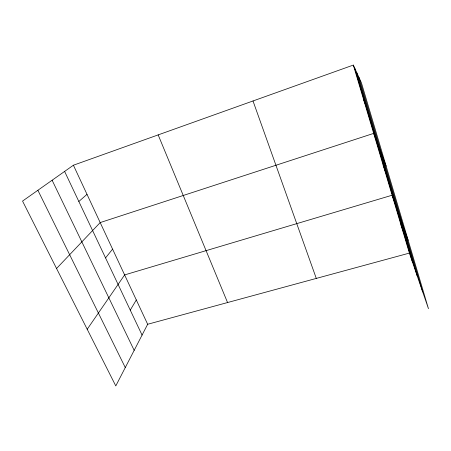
<?xml version="1.0" encoding="UTF-8"?>
<svg xmlns="http://www.w3.org/2000/svg" width="451" height="451" viewBox="0 0 451 451"><rect width="100%" height="100%" fill="white"/><g stroke="black" fill="none" stroke-linecap="round" stroke-linejoin="round"><path stroke-width="0.68" d="M409.395 253.096L147.663 324.269L115.783 385.921L22.55 201.084L73.412 165.218L353.319 65.079L361.414 82.792L428.45 308.67L409.395 253.096L353.319 65.079M130.254 310.13L136.315 299.949M87.206 329.264L124.623 274.918L392.133 195.221L408.144 240.248M105.54 257.904L112.587 249.138M56.555 268.492L100.184 222.574L373.693 133.383L386.124 166.058M78.835 201.479L87.009 194.353M37.884 190.271L125.277 367.559M52.113 180.237L134.178 350.354M64.611 171.425L142.071 335.093M73.412 165.218L147.663 324.269M158.171 134.9L227.558 302.542M363.686 99.846L365.445 104.17M383.068 164.818L385.509 171.498M253.005 100.968L316.292 278.414M400.905 224.626L403.927 233.308M358.923 77.346L422.683 291.859M356.656 72.374L417.35 276.3M354.689 68.073L412.676 262.674"/></g></svg>
